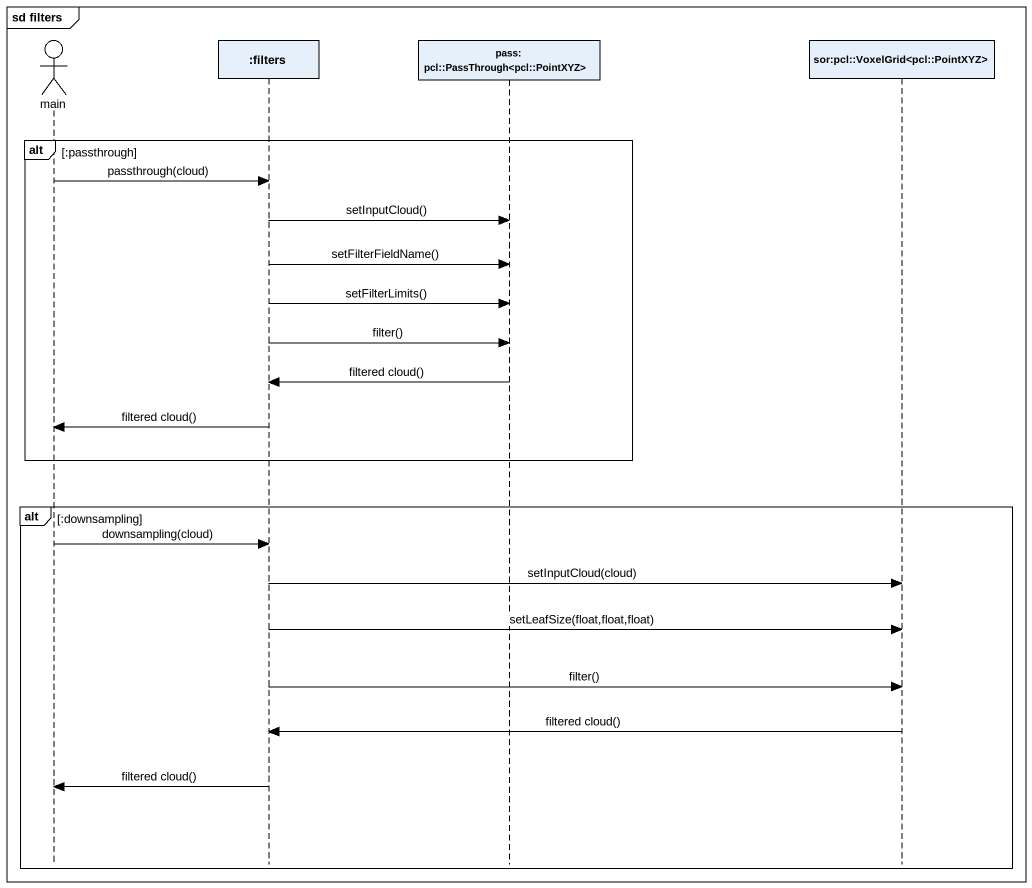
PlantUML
@startuml
mainframe sd filters
hide footbox
actor main
participant ":filters" as filters
participant "pass: pcl::PassThrough<pcl::PointXYZ>" as pass_pcl_PassThrough_pcl
participant "sor:pcl::VoxelGrid<pcl::PointXYZ>" as sor_pcl_VoxelGrid_pcl

alt :passthrough
  main -> filters : passthrough(cloud)
  filters -> pass_pcl_PassThrough_pcl : setInputCloud()
  filters -> pass_pcl_PassThrough_pcl : setFilterFieldName()
  filters -> pass_pcl_PassThrough_pcl : setFilterLimits()
  filters -> pass_pcl_PassThrough_pcl : filter()
  pass_pcl_PassThrough_pcl -> filters : filtered cloud()
  filters -> main : filtered cloud()
end
alt :downsampling
  main -> filters : downsampling(cloud)
  filters -> sor_pcl_VoxelGrid_pcl : setInputCloud(cloud)
  filters -> sor_pcl_VoxelGrid_pcl : setLeafSize(float,float,float)
  filters -> sor_pcl_VoxelGrid_pcl : filter()
  sor_pcl_VoxelGrid_pcl -> filters : filtered cloud()
  filters -> main : filtered cloud()
end
@enduml
